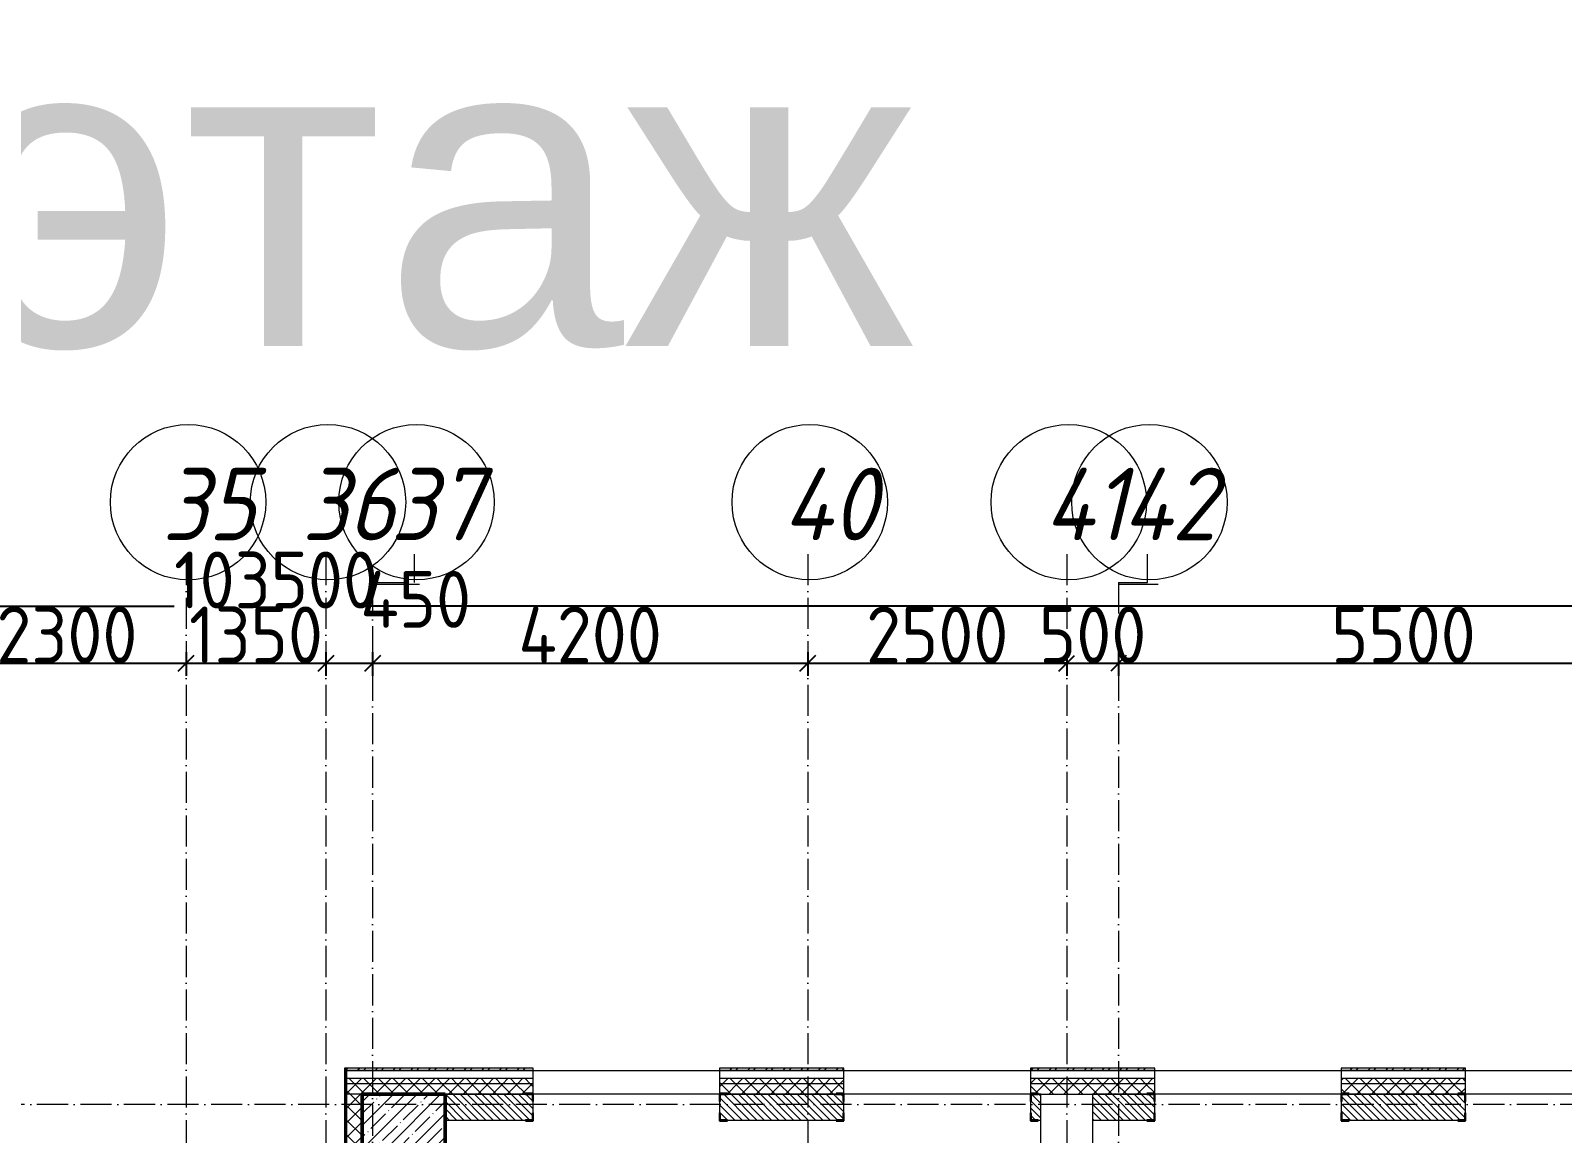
# Model space of a CAD drawing. Header units: millimetres. Extents: x -12989 to 629078, y -109036 to 555275.
# Drawn here: x 570510 to 585294, y -5213 to 5431 of the extents above; entities that cross this region are included whole.
import ezdxf

# ---------------------------------------------------------------- set-up
doc = ezdxf.new("R2010")
doc.units = ezdxf.units.MM
doc.linetypes.add('50_200_ШТРИХ_1Т_ш5_п1_п1_', pattern=[700, 500, -100, 0, -100])
for name, color, linetype, lineweight in [('A-____-____-DIMS', 7, 'Continuous', 9), ('A-GENM-____-MCUT', 7, 'Continuous', 25), ('A-GENM-____-OTLN-1', 7, 'Continuous', 25), ('A-WALL-____-MCUT', 7, 'Continuous', 13), ('A-WALL-____-MCUT-1', 7, 'Continuous', 9), ('A-WALL-____-OTLN', 7, 'Continuous', 9), ('A-WALL-____-PATT-1', 7, 'Continuous', 9), ('A-WALL-FNSH-MCUT-1', 7, 'Continuous', 9), ('S-COLS-____-MCUT', 7, 'Continuous', 50), ('S-COLS-____-OTLN', 7, 'Continuous', 9), ('S-GRID-____-IDEN', 7, 'Continuous', 9), ('S-GRID-____-OTLN', 7, 'Continuous', 9), ('S-GRID-____-OTLN-1', 7, '50_200_ШТРИХ_1Т_ш5_п1_п1_', 9)]:
    doc.layers.add(name, color=color, linetype=linetype, lineweight=lineweight)
doc.styles.add('ISOCPEUR_I_9', font='isocpeui.ttf', dxfattribs={"width": 0.9, "height": 250})
doc.styles.get("Standard").update_dxf_attribs({"font": 'arial.ttf'})
doc.styles.add('СПДС', font='isocpeur.ttf', dxfattribs={"width": 0.9})
doc.dimstyles.new('ISO-2_5_0_9К_БОЛЬШОЙ_ОСИ', dxfattribs={"dimscale": 304.8, "dimtxt": 248.995294, "dimasz": 0.492126, "dimexe": 0.393701, "dimexo": 0, "dimgap": 0, "dimtad": 1, "dimdec": 0, "dimzin": 0, "dimdsep": 46, "dimtxsty": 'ISOCPEUR_I_9', "dimblk1": 'OBLIQUE', "dimblk2": 'OBLIQUE', "dimsah": 1, "dimcen": 0.09, "dimdle": 0.393701, "dimazin": 0, "dimtfac": 1, "dimtdec": 4, "dimtix": 1, "dimtmove": 0, "dimatfit": 3, "dimfxl": 1, "dimtvp": 1, "dimtolj": 1, "dimtzin": 0, "dimarcsym": 2})
doc.dimstyles.new('ISO-2_5_0_9К_БОЛЬШОЙ_ОСИ_1', dxfattribs={"dimscale": 304.8, "dimtxt": 248.995294, "dimasz": 0.492126, "dimexe": 0.393701, "dimexo": 0, "dimgap": 0, "dimtad": 1, "dimdec": 0, "dimzin": 0, "dimdsep": 46, "dimtxsty": 'ISOCPEUR_I_9', "dimblk1": 'OBLIQUE', "dimblk2": 'OBLIQUE', "dimsah": 1, "dimcen": 0.09, "dimdle": 0.393701, "dimazin": 0, "dimtfac": 1, "dimtdec": 4, "dimtix": 1, "dimtmove": 1, "dimatfit": 3, "dimfxl": 1, "dimtvp": 1, "dimtolj": 1, "dimtzin": 0, "dimarcsym": 2})
doc.dimstyles.new('ISO-2_5_0_9К_БОЛЬШОЙ_ОСИ_2', dxfattribs={"dimscale": 304.8, "dimtxt": 248.995294, "dimasz": 0.492126, "dimexe": 0.393701, "dimexo": 0, "dimgap": 0, "dimtad": 1, "dimdec": 0, "dimzin": 0, "dimdsep": 46, "dimtxsty": 'ISOCPEUR_I_9', "dimblk1": 'OBLIQUE', "dimblk2": 'OBLIQUE', "dimsah": 1, "dimcen": 0.09, "dimdle": 0.393701, "dimazin": 0, "dimtfac": 1, "dimtdec": 4, "dimtix": 1, "dimtmove": 2, "dimatfit": 3, "dimfxl": 1, "dimtvp": 1, "dimtolj": 1, "dimtzin": 0, "dimarcsym": 2})
pattern_1 = [(135, (523510.01, -90515.614), (-35.35534, -35.35534), [])]
pattern_2 = [(45, (523510.01, -90515.61), (-70.71068, 70.71068), []), (135, (523510.01, -90515.61), (-70.71068, -70.71068), [])]
pattern_3 = [(45, (523510.01, -90515.61), (-85.53659, 85.53659), []), (45, (523567.03, -90515.61), (-85.53659, 85.53659), [])]

# ---------------------------------------------------------------- blocks, each defined once
blk = doc.blocks.new('BSC_Колонна _Прямоугольная - 500х800-V12-АР1_План отверстий 3 этажа в осях 1-64_Ю-ЯЯ')
at = {"layer": 'S-COLS-____-OTLN'}
h = blk.add_hatch(dxfattribs=at)
h.set_pattern_fill('FP_18', color=256, style=0, pattern_type=2)
h.set_pattern_definition([(315, (-85431.04, 50600), (114.04925, 114.04925), []), (315, (-85431.04, 50485.95), (114.04925, 114.04925), [201.613, -40.323, 3.353, -36.97])])
h.paths.add_polyline_path([(-250, 400), (-250, -400), (250, -400), (250, 400)], flags=0)
at = {"layer": 'S-COLS-____-MCUT'}
for p, q in [((250, 400), (-250, 400)), ((-250, 400), (-250, -400)), ((250, -400), (250, 400)), ((-250, -400), (250, -400))]:
    blk.add_line(p, q, dxfattribs=at)
blk = doc.blocks.new('BSC_Колонна _Прямоугольная - 500х800-25984400-АР1_План отверстий 3 этажа в осях 1-64_Ю-ЯЯ')
at = {"layer": 'S-COLS-____-OTLN'}
for p, q in [((-250, 400), (250, 400)), ((-250, -150), (-250, 400)), ((250, 400), (250, -150))]:
    blk.add_line(p, q, dxfattribs=at)
blk = doc.blocks.new('Фахверк_СКБ_Уголок - 250_2160-27509414-АР1_План отверстий 3 этажа в осях 1-64_Ю-ЯЯ')
at = {"layer": 'A-GENM-____-MCUT'}
for p, q in [((200, 181), (125, 181)), ((125, 181), (125, 106)), ((131, 106), (131, 175)), ((131, 175), (200, 175)), ((200, 175), (200, 181)), ((125, 106), (131, 106)), ((131, -6), (125, -6)), ((125, -6), (125, -81)), ((125, -81), (200, -81)), ((131, -75), (131, -6)), ((200, -75), (131, -75)), ((200, -81), (200, -75))]:
    blk.add_line(p, q, dxfattribs=at)
blk = doc.blocks.new('Фахверк_СКБ_Уголок - 250_2160_1-27509452-АР1_План отверстий 3 этажа в осях 1-64_Ю-ЯЯ')
at = {"layer": 'A-GENM-____-MCUT'}
for p, q in [((200, 181), (125, 181)), ((125, 181), (125, 106)), ((131, 106), (131, 175)), ((131, 175), (200, 175)), ((200, 175), (200, 181)), ((125, 106), (131, 106)), ((131, -6), (125, -6)), ((125, -6), (125, -81)), ((125, -81), (200, -81)), ((131, -75), (131, -6)), ((200, -75), (131, -75)), ((200, -81), (200, -75))]:
    blk.add_line(p, q, dxfattribs=at)
blk = doc.blocks.new('Ось сетки - Круг_Ø6_00__ISO-2_5_0_9K_-25732049-АР1_План отверстий 3 этажа в осях 1-64_Ю-ЯЯ')
at = {"layer": 'S-GRID-____-IDEN'}
blk.add_circle((0, 0), 3, dxfattribs=at)
blk = doc.blocks.new('_Oblique')
at = {"color": 0, "linetype": 'ByBlock', "lineweight": -2}
blk.add_line((-0.5, -0.5), (0.5, 0.5), dxfattribs=at)
blk = doc.blocks.new('*D2854')
at = {"layer": 'A-____-____-DIMS', "color": 0, "lineweight": -2, "transparency": 16777216}
for p, q in [((329851, 2977), (332391, 2977)), ((329971, 3083), (329971, 2857)), ((332271, 3083), (332271, 2857))]:
    blk.add_line(p, q, dxfattribs=at)
at = {"layer": 'Defpoints', "color": 0, "transparency": 16777216}
for p in [(329971, 3083), (332271, 3083), (332271, 2977)]:
    blk.add_point(p, dxfattribs=at)
at = {"layer": 'A-____-____-DIMS', "color": 0, "lineweight": -2, "transparency": 16777216, "xscale": 150, "yscale": 150, "zscale": 150, "rotation": 180}
blk.add_blockref('_Oblique', (329971, 2977), dxfattribs=at)
at = {"layer": 'A-____-____-DIMS', "color": 0, "lineweight": -2, "transparency": 16777216, "xscale": 150, "yscale": 150, "zscale": 150}
blk.add_blockref('_Oblique', (332271, 2977), dxfattribs=at)
at = {"layer": 'A-____-____-DIMS', "color": 0, "transparency": 16777216, "insert": (331121, 3251), "char_height": 548.6, "attachment_point": 5, "style": 'СПДС'}
blk.add_mtext('\\A1;2300', dxfattribs=at)
blk = doc.blocks.new('*D2855')
at = {"layer": 'A-____-____-DIMS', "color": 0, "lineweight": -2, "transparency": 16777216}
for p, q in [((332151, 2977), (333741, 2977)), ((332271, 3083), (332271, 2857)), ((333621, 3083), (333621, 2857))]:
    blk.add_line(p, q, dxfattribs=at)
at = {"layer": 'Defpoints', "color": 0, "transparency": 16777216}
for p in [(332271, 3083), (333621, 3083), (333621, 2977)]:
    blk.add_point(p, dxfattribs=at)
at = {"layer": 'A-____-____-DIMS', "color": 0, "lineweight": -2, "transparency": 16777216, "xscale": 150, "yscale": 150, "zscale": 150, "rotation": 180}
blk.add_blockref('_Oblique', (332271, 2977), dxfattribs=at)
at = {"layer": 'A-____-____-DIMS', "color": 0, "lineweight": -2, "transparency": 16777216, "xscale": 150, "yscale": 150, "zscale": 150}
blk.add_blockref('_Oblique', (333621, 2977), dxfattribs=at)
at = {"layer": 'A-____-____-DIMS', "color": 0, "transparency": 16777216, "insert": (332946, 3251), "char_height": 548.6, "attachment_point": 5, "style": 'СПДС'}
blk.add_mtext('\\A1;1350', dxfattribs=at)
blk = doc.blocks.new('*D2856')
at = {"layer": 'A-____-____-DIMS', "color": 0, "lineweight": -2, "transparency": 16777216}
for p, q in [((333501, 2977), (334191, 2977)), ((333621, 3083), (333621, 2857)), ((334071, 3083), (334071, 2857))]:
    blk.add_line(p, q, dxfattribs=at)
at = {"layer": 'Defpoints', "color": 0, "transparency": 16777216}
for p in [(333621, 3083), (334071, 3083), (334071, 2977)]:
    blk.add_point(p, dxfattribs=at)
at = {"layer": 'A-____-____-DIMS', "color": 0, "lineweight": -2, "transparency": 16777216, "xscale": 150, "yscale": 150, "zscale": 150, "rotation": 180}
blk.add_blockref('_Oblique', (333621, 2977), dxfattribs=at)
at = {"layer": 'A-____-____-DIMS', "color": 0, "lineweight": -2, "transparency": 16777216, "xscale": 150, "yscale": 150, "zscale": 150}
blk.add_blockref('_Oblique', (334071, 2977), dxfattribs=at)
at = {"layer": 'A-____-____-DIMS', "color": 0, "transparency": 16777216, "insert": (333953, 3868), "char_height": 548.6, "attachment_point": 1, "line_spacing_factor": 1.149209, "style": 'СПДС'}
blk.add_mtext('\\A1;450', dxfattribs=at)
blk = doc.blocks.new('*D2857')
at = {"layer": 'A-____-____-DIMS', "color": 0, "lineweight": -2, "transparency": 16777216}
for p, q in [((333951, 2977), (338391, 2977)), ((334071, 3083), (334071, 2857)), ((338271, 3083), (338271, 2857))]:
    blk.add_line(p, q, dxfattribs=at)
at = {"layer": 'Defpoints', "color": 0, "transparency": 16777216}
for p in [(334071, 3083), (338271, 3083), (338271, 2977)]:
    blk.add_point(p, dxfattribs=at)
at = {"layer": 'A-____-____-DIMS', "color": 0, "lineweight": -2, "transparency": 16777216, "xscale": 150, "yscale": 150, "zscale": 150, "rotation": 180}
blk.add_blockref('_Oblique', (334071, 2977), dxfattribs=at)
at = {"layer": 'A-____-____-DIMS', "color": 0, "lineweight": -2, "transparency": 16777216, "xscale": 150, "yscale": 150, "zscale": 150}
blk.add_blockref('_Oblique', (338271, 2977), dxfattribs=at)
at = {"layer": 'A-____-____-DIMS', "color": 0, "transparency": 16777216, "insert": (336171, 3251), "char_height": 548.6, "attachment_point": 5, "style": 'СПДС'}
blk.add_mtext('\\A1;4200', dxfattribs=at)
blk = doc.blocks.new('*D2858')
at = {"layer": 'A-____-____-DIMS', "color": 0, "lineweight": -2, "transparency": 16777216}
for p, q in [((338151, 2977), (340891, 2977)), ((338271, 3083), (338271, 2857)), ((340771, 3083), (340771, 2857))]:
    blk.add_line(p, q, dxfattribs=at)
at = {"layer": 'Defpoints', "color": 0, "transparency": 16777216}
for p in [(338271, 3083), (340771, 3083), (340771, 2977)]:
    blk.add_point(p, dxfattribs=at)
at = {"layer": 'A-____-____-DIMS', "color": 0, "lineweight": -2, "transparency": 16777216, "xscale": 150, "yscale": 150, "zscale": 150, "rotation": 180}
blk.add_blockref('_Oblique', (338271, 2977), dxfattribs=at)
at = {"layer": 'A-____-____-DIMS', "color": 0, "lineweight": -2, "transparency": 16777216, "xscale": 150, "yscale": 150, "zscale": 150}
blk.add_blockref('_Oblique', (340771, 2977), dxfattribs=at)
at = {"layer": 'A-____-____-DIMS', "color": 0, "transparency": 16777216, "insert": (339521, 3251), "char_height": 548.6, "attachment_point": 5, "style": 'СПДС'}
blk.add_mtext('\\A1;2500', dxfattribs=at)
blk = doc.blocks.new('*D2859')
at = {"layer": 'A-____-____-DIMS', "color": 0, "lineweight": -2, "transparency": 16777216}
for p, q in [((340771, 2977), (340621, 2977)), ((340771, 3083), (340771, 2857)), ((340771, 2977), (341271, 2977)), ((341271, 3083), (341271, 2857)), ((341271, 2977), (341421, 2977))]:
    blk.add_line(p, q, dxfattribs=at)
at = {"layer": 'Defpoints', "color": 0, "transparency": 16777216}
for p in [(340771, 3083), (341271, 3083), (341271, 2977)]:
    blk.add_point(p, dxfattribs=at)
at = {"layer": 'A-____-____-DIMS', "color": 0, "lineweight": -2, "transparency": 16777216, "xscale": 150, "yscale": 150, "zscale": 150}
blk.add_blockref('_Oblique', (340771, 2977), dxfattribs=at)
at = {"layer": 'A-____-____-DIMS', "color": 0, "lineweight": -2, "transparency": 16777216, "xscale": 150, "yscale": 150, "zscale": 150, "rotation": 180}
blk.add_blockref('_Oblique', (341271, 2977), dxfattribs=at)
at = {"layer": 'A-____-____-DIMS', "color": 0, "transparency": 16777216, "insert": (341021, 3251), "char_height": 548.6, "attachment_point": 5, "style": 'СПДС'}
blk.add_mtext('\\A1;500', dxfattribs=at)
blk = doc.blocks.new('*D2860')
at = {"layer": 'A-____-____-DIMS', "color": 0, "lineweight": -2, "transparency": 16777216}
for p, q in [((341151, 2977), (346891, 2977)), ((341271, 3083), (341271, 2857)), ((346771, 3083), (346771, 2857))]:
    blk.add_line(p, q, dxfattribs=at)
at = {"layer": 'Defpoints', "color": 0, "transparency": 16777216}
for p in [(341271, 3083), (346771, 3083), (346771, 2977)]:
    blk.add_point(p, dxfattribs=at)
at = {"layer": 'A-____-____-DIMS', "color": 0, "lineweight": -2, "transparency": 16777216, "xscale": 150, "yscale": 150, "zscale": 150, "rotation": 180}
blk.add_blockref('_Oblique', (341271, 2977), dxfattribs=at)
at = {"layer": 'A-____-____-DIMS', "color": 0, "lineweight": -2, "transparency": 16777216, "xscale": 150, "yscale": 150, "zscale": 150}
blk.add_blockref('_Oblique', (346771, 2977), dxfattribs=at)
at = {"layer": 'A-____-____-DIMS', "color": 0, "transparency": 16777216, "insert": (344021, 3251), "char_height": 548.6, "attachment_point": 5, "style": 'СПДС'}
blk.add_mtext('\\A1;5500', dxfattribs=at)
blk = doc.blocks.new('*D2873')
at = {"layer": 'A-____-____-DIMS', "color": 0, "lineweight": -2, "transparency": 16777216}
for p, q in [((281421, 3635), (281421, 3409)), ((384921, 3635), (384921, 3409)), ((281301, 3529), (332155, 3529)), ((385041, 3529), (334032, 3529))]:
    blk.add_line(p, q, dxfattribs=at)
at = {"layer": 'Defpoints', "color": 0, "transparency": 16777216}
for p in [(281421, 3635), (384921, 3635), (384921, 3529)]:
    blk.add_point(p, dxfattribs=at)
at = {"layer": 'A-____-____-DIMS', "color": 0, "lineweight": -2, "transparency": 16777216, "xscale": 150, "yscale": 150, "zscale": 150, "rotation": 180}
blk.add_blockref('_Oblique', (281421, 3529), dxfattribs=at)
at = {"layer": 'A-____-____-DIMS', "color": 0, "lineweight": -2, "transparency": 16777216, "xscale": 150, "yscale": 150, "zscale": 150}
blk.add_blockref('_Oblique', (384921, 3529), dxfattribs=at)
at = {"layer": 'A-____-____-DIMS', "color": 0, "transparency": 16777216, "insert": (332155, 4055), "char_height": 548.6, "attachment_point": 1, "line_spacing_factor": 1.149209, "style": 'СПДС'}
blk.add_mtext('\\A1;103500', dxfattribs=at)
blk = doc.blocks.new('3эт')
at = {"layer": 'S-GRID-____-OTLN-1', "color": 251, "ltscale": 0.6, "true_color": 0x636466}
for p, q in [((332270.7, 4029.4), (332270.7, -33971.9)), ((333620.7, 4029.4), (333620.7, -20188)), ((334475.5, 3756), (334475.5, 4029.4)), ((338270.7, 4029.4), (338270.7, -33971.9)), ((340770.7, 4029.4), (340770.7, -33971.9)), ((341549.4, 3756), (341549.4, 4029.4)), ((334070.7, 3756), (334070.7, -20188)), ((334070.7, 3756), (334475.5, 3756)), ((341270.7, 3756), (341270.7, -33823.9)), ((341270.7, 3756), (341549.4, 3756)), ((387845.1, -1282.4), (279101.9, -1282.4))]:
    blk.add_line(p, q, dxfattribs=at)
at = {"layer": 'S-GRID-____-IDEN', "xscale": 250, "yscale": 250, "zscale": 99.99999999999993, "rotation": 180}
for p in [(332290.6, 4531.9), (333640.6, 4531.9), (334495.3, 4531.9), (338290.6, 4531.9), (340790.6, 4531.9), (341569.3, 4531.9)]:
    blk.add_blockref('Ось сетки - Круг_Ø6_00__ISO-2_5_0_9K_-25732049-АР1_План отверстий 3 этажа в осях 1-64_Ю-ЯЯ', p, dxfattribs=at)
at = {"layer": 'S-GRID-____-IDEN', "char_height": 700, "attachment_point": 1, "style": 'ISOCPEUR_I_9'}
for s, insert, width in [('35', (332039.1, 4864.3), 404.05), ('36', (333389.1, 4864.3), 404.05), ('37', (334243.9, 4864.3), 404.05), ('40', (338030.1, 4864.3), 425.696), ('41', (340554, 4864.3), 367.975), ('42', (341308.8, 4864.3), 425.696)]:
    blk.add_mtext(s, dxfattribs=dict(at, insert=insert, width=width))
at = {"layer": 'A-____-____-DIMS'}
for base, p1, p2, dimstyle, override, picture, middle in [((384920.7, 3529.2), (281420.7, 3635.3), (384920.7, 3635.3), 'ISO-2_5_0_9К_БОЛЬШОЙ_ОСИ_2', {"dimtxt": 1.8, "dimpost": '<>', "dimtxsty": 'СПДС', "dimfxl": 103500}, '*D2873', (333093.6, 3689.2)), ((334070.7, 2977), (333620.7, 3083.1), (334070.7, 3083.1), 'ISO-2_5_0_9К_БОЛЬШОЙ_ОСИ_1', {"dimtxt": 1.8, "dimpost": '<>', "dimtxsty": 'СПДС', "dimfxl": 450}, '*D2856', (334446.8, 3136.9))]:
    dim = blk.add_linear_dim(base=base, p1=p1, p2=p2, dimstyle=dimstyle, override=override, dxfattribs=at)
    dim.commit()
    dim.dimension.update_dxf_attribs({"geometry": picture, "text_midpoint": middle, "dimtype": 160})
for base, p1, p2, override, picture, middle in [((332270.7, 2977), (329970.7, 3083.1), (332270.7, 3083.1), {"dimtxt": 1.8, "dimpost": '<>', "dimtxsty": 'СПДС', "dimfxl": 2300}, '*D2854', (331120.7, 3251.3)), ((333620.7, 2977), (332270.7, 3083.1), (333620.7, 3083.1), {"dimtxt": 1.8, "dimpost": '<>', "dimtxsty": 'СПДС', "dimfxl": 1350}, '*D2855', (332945.7, 3251.3)), ((338270.7, 2977), (334070.7, 3083.1), (338270.7, 3083.1), {"dimtxt": 1.8, "dimpost": '<>', "dimtxsty": 'СПДС', "dimfxl": 4200}, '*D2857', (336170.7, 3251.3)), ((340770.7, 2977), (338270.7, 3083.1), (340770.7, 3083.1), {"dimtxt": 1.8, "dimpost": '<>', "dimtxsty": 'СПДС', "dimfxl": 2500}, '*D2858', (339520.7, 3251.3)), ((341270.7, 2977), (340770.7, 3083.1), (341270.7, 3083.1), {"dimtxt": 1.8, "dimpost": '<>', "dimtxsty": 'СПДС', "dimfxl": 500}, '*D2859', (341020.7, 3251.3)), ((346770.7, 2977), (341270.7, 3083.1), (346770.7, 3083.1), {"dimtxt": 1.8, "dimpost": '<>', "dimtxsty": 'СПДС', "dimfxl": 5500}, '*D2860', (344020.7, 3251.3))]:
    dim = blk.add_linear_dim(base=base, p1=p1, p2=p2, dimstyle='ISO-2_5_0_9К_БОЛЬШОЙ_ОСИ', override=override, dxfattribs=at)
    dim.commit()
    dim.dimension.update_dxf_attribs({"geometry": picture, "text_midpoint": middle})

msp = doc.modelspace()

# ---------------------------------------------------------------- hatches: boundary and pattern name
at = {"layer": 'A-WALL-____-PATT-1'}
h = msp.add_hatch(dxfattribs=at)
h.set_pattern_fill('FP_6', color=256, style=0, pattern_type=2)
h.set_pattern_definition(pattern_3)
h.paths.add_polyline_path([(573675.0077, -4604.5723), (573675.0077, -4584.5723), (573541.0077, -4584.5723), (573541.0077, -4604.5723)], flags=0)
h = msp.add_hatch(dxfattribs=at)
h.set_pattern_fill('FP_4', color=256, style=0, pattern_type=2)
h.set_pattern_definition(pattern_2)
h.paths.add_polyline_path([(624990.0077, -4734.5723), (624990.0077, -4684.5723), (618010.0077, -4684.5723), (618010.0077, -4734.5723), (622473.9818, -4734.5723)], flags=0)
h.paths.add_polyline_path([(617010.0077, -4734.5723), (617010.0077, -4684.5723), (615260.0077, -4684.5723), (615260.0077, -4734.5723), (615404.1247, -4734.5723)], flags=0)
h.paths.add_polyline_path([(609335.0077, -4734.5723), (610460.0077, -4734.5723), (610460.0077, -4684.5723), (609335.0077, -4684.5723)], flags=0)
h.paths.add_polyline_path([(607535.0077, -4734.5723), (607535.0077, -4684.5723), (606410.0077, -4684.5723), (606410.0077, -4734.5723), (607450.5354, -4734.5723)], flags=0)
h.paths.add_polyline_path([(603915.6068, -4734.5723), (604610.0077, -4734.5723), (604610.0077, -4684.5723), (603560.0077, -4684.5723), (603560.0077, -4734.5723)], flags=0)
h.paths.add_polyline_path([(600560.0077, -4734.5723), (601760.0077, -4734.5723), (601760.0077, -4684.5723), (600560.0077, -4684.5723)], flags=0)
h.paths.add_polyline_path([(598760.0077, -4734.5723), (598760.0077, -4684.5723), (595210.0077, -4684.5723), (595210.0077, -4734.5723), (597729.4818, -4734.5723)], flags=0)
h.paths.add_polyline_path([(593410.0077, -4734.5723), (593410.0077, -4684.5723), (592210.0077, -4684.5723), (592210.0077, -4734.5723)], flags=0)
h.paths.add_polyline_path([(587410.0077, -4734.5723), (587410.0077, -4684.5723), (586160.0077, -4684.5723), (586160.0077, -4734.5723), (587124.6961, -4734.5723)], flags=0)
h.paths.add_polyline_path([(589210.0077, -4734.5723), (590410.0077, -4734.5723), (590410.0077, -4684.5723), (589210.0077, -4684.5723)], flags=0)
h.paths.add_polyline_path([(581360.0077, -4734.5723), (581360.0077, -4684.5723), (580160.0077, -4684.5723), (580160.0077, -4734.5723)], flags=0)
h.paths.add_polyline_path([(584360.0077, -4734.5723), (584360.0077, -4684.5723), (583160.0077, -4684.5723), (583160.0077, -4734.5723), (583589.7675, -4734.5723)], flags=0)
h.paths.add_polyline_path([(578360.0077, -4734.5723), (578360.0077, -4684.5723), (577160.0077, -4684.5723), (577160.0077, -4734.5723)], flags=0)
h.paths.add_polyline_path([(575360.0077, -4734.5723), (575360.0077, -4684.5723), (573560.0077, -4684.5723), (573560.0077, -4734.5723)], flags=0)
h = msp.add_hatch(dxfattribs=at)
h.set_pattern_fill('FP_6', color=256, style=0, pattern_type=2)
h.set_pattern_definition(pattern_3)
h.paths.add_polyline_path([(598225.0077, -4604.5723), (598225.0077, -4584.5723), (595210.0077, -4584.5723), (595210.0077, -4604.5723), (597729.4818, -4604.5723)], flags=0)
h.paths.add_polyline_path([(592210.0077, -4604.5723), (593410.0077, -4604.5723), (593410.0077, -4584.5723), (592210.0077, -4584.5723)], flags=0)
h.paths.add_polyline_path([(587410.0077, -4604.5723), (587410.0077, -4584.5723), (586160.0077, -4584.5723), (586160.0077, -4604.5723), (587124.6961, -4604.5723)], flags=0)
h.paths.add_polyline_path([(589210.0077, -4604.5723), (590410.0077, -4604.5723), (590410.0077, -4584.5723), (589210.0077, -4584.5723)], flags=0)
h.paths.add_polyline_path([(584360.0077, -4604.5723), (584360.0077, -4584.5723), (583160.0077, -4584.5723), (583160.0077, -4604.5723), (583589.7675, -4604.5723)], flags=0)
h.paths.add_polyline_path([(580160.0077, -4604.5723), (581360.0077, -4604.5723), (581360.0077, -4584.5723), (580160.0077, -4584.5723)], flags=0)
h.paths.add_polyline_path([(578360.0077, -4604.5723), (578360.0077, -4584.5723), (577160.0077, -4584.5723), (577160.0077, -4604.5723)], flags=0)
h.paths.add_polyline_path([(575360.0077, -4604.5723), (575360.0077, -4584.5723), (573675.0077, -4584.5723), (573675.0077, -4604.5723)], flags=0)
h = msp.add_hatch(dxfattribs=at)
h.set_pattern_fill('FP_4', color=256, style=0, pattern_type=2)
h.set_pattern_definition(pattern_2)
h.paths.add_polyline_path([(624910.0077, -4834.5723), (624990.0077, -4834.5723), (624990.0077, -4734.5723), (618010.0077, -4734.5723), (618010.0077, -4834.5723), (624860.0077, -4834.5723)], flags=0)
h.paths.add_polyline_path([(617010.0077, -4834.5723), (617010.0077, -4734.5723), (615260.0077, -4734.5723), (615260.0077, -4828.5723), (615335.0077, -4828.5723), (615335.0077, -4834.5723), (616510.0077, -4834.5723)], flags=0)
h.paths.add_polyline_path([(607460.0077, -4834.5723), (607460.0077, -4828.5723), (607535.0077, -4828.5723), (607535.0077, -4734.5723), (606410.0077, -4734.5723), (606410.0077, -4834.5723), (607450.5354, -4834.5723)], flags=0)
h.paths.add_polyline_path([(610101.7318, -4834.5723), (610385.0077, -4834.5723), (610385.0077, -4828.5723), (610460.0077, -4828.5723), (610460.0077, -4734.5723), (609335.0077, -4734.5723), (609335.0077, -4828.5723), (609410.0077, -4828.5723), (609410.0077, -4834.5723)], flags=0)
h.paths.add_polyline_path([(604535.0077, -4834.5723), (604535.0077, -4828.5723), (604610.0077, -4828.5723), (604610.0077, -4734.5723), (603560.0077, -4734.5723), (603560.0077, -4828.5723), (603635.0077, -4828.5723), (603635.0077, -4834.5723), (603915.6068, -4834.5723)], flags=0)
h.paths.add_polyline_path([(601685.0077, -4834.5723), (601685.0077, -4828.5723), (601760.0077, -4828.5723), (601760.0077, -4734.5723), (600560.0077, -4734.5723), (600560.0077, -4828.5723), (600635.0077, -4828.5723), (600635.0077, -4834.5723), (601510.0077, -4834.5723)], flags=0)
h.paths.add_polyline_path([(598760.0077, -4834.5723), (598760.0077, -4734.5723), (595210.0077, -4734.5723), (595210.0077, -4828.5723), (595285.0077, -4828.5723), (595285.0077, -4834.5723), (598260.0077, -4834.5723)], flags=0)
h.paths.add_polyline_path([(592710.0077, -4834.5723), (593335.0077, -4834.5723), (593335.0077, -4828.5723), (593410.0077, -4828.5723), (593410.0077, -4734.5723), (592210.0077, -4734.5723), (592210.0077, -4834.5723)], flags=0)
h.paths.add_polyline_path([(586760.0077, -4834.5723), (587335.0077, -4834.5723), (587335.0077, -4828.5723), (587410.0077, -4828.5723), (587410.0077, -4734.5723), (586160.0077, -4734.5723), (586160.0077, -4828.5723), (586235.0077, -4828.5723), (586235.0077, -4834.5723), (586260.0077, -4834.5723)], flags=0)
h.paths.add_polyline_path([(589285.0077, -4834.5723), (590335.0077, -4834.5723), (590335.0077, -4828.5723), (590410.0077, -4828.5723), (590410.0077, -4734.5723), (589210.0077, -4734.5723), (589210.0077, -4828.5723), (589285.0077, -4828.5723)], flags=0)
h.paths.add_polyline_path([(583589.7675, -4834.5723), (584285.0077, -4834.5723), (584285.0077, -4828.5723), (584360.0077, -4828.5723), (584360.0077, -4734.5723), (583160.0077, -4734.5723), (583160.0077, -4828.5723), (583235.0077, -4828.5723), (583235.0077, -4834.5723)], flags=0)
h.paths.add_polyline_path([(581285.0077, -4834.5723), (581285.0077, -4828.5723), (581360.0077, -4828.5723), (581360.0077, -4734.5723), (580160.0077, -4734.5723), (580160.0077, -4828.5723), (580235.0077, -4828.5723), (580235.0077, -4834.5723), (580760.0077, -4834.5723)], flags=0)
h.paths.add_polyline_path([(577235.0077, -4834.5723), (578285.0077, -4834.5723), (578285.0077, -4828.5723), (578360.0077, -4828.5723), (578360.0077, -4734.5723), (577160.0077, -4734.5723), (577160.0077, -4828.5723), (577235.0077, -4828.5723)], flags=0)
h.paths.add_polyline_path([(575285.0077, -4834.5723), (575285.0077, -4828.5723), (575360.0077, -4828.5723), (575360.0077, -4734.5723), (573560.0077, -4734.5723), (573560.0077, -4834.5723), (574510.0077, -4834.5723)], flags=0)
h = msp.add_hatch(dxfattribs=at)
h.set_pattern_fill('FP_4', color=256, style=0, pattern_type=2)
h.set_pattern_definition(pattern_2)
h.paths.add_polyline_path([(573710.0077, -22734.5723), (573710.0077, -4834.5723), (573560.0077, -4834.5723), (573560.0077, -22734.5723)], flags=0)
h = msp.add_hatch(dxfattribs=at)
h.set_pattern_fill('FP_9', color=256, style=0, pattern_type=2)
h.set_pattern_definition(pattern_1)
h.paths.add_polyline_path([(580235.0077, -5084.5723), (580260.0077, -5084.5723), (580260.0077, -4834.5723), (580166.0077, -4834.5723), (580166.0077, -4903.5723), (580160.0077, -4903.5723), (580160.0077, -5015.5723), (580166.0077, -5015.5723), (580166.0077, -5084.5723)], flags=0)
h.paths.add_polyline_path([(578354.0077, -5084.5723), (578354.0077, -5015.5723), (578360.0077, -5015.5723), (578360.0077, -4903.5723), (578354.0077, -4903.5723), (578354.0077, -4834.5723), (577166.0077, -4834.5723), (577166.0077, -4903.5723), (577160.0077, -4903.5723), (577160.0077, -5015.5723), (577166.0077, -5015.5723), (577166.0077, -5084.5723), (578285.0077, -5084.5723)], flags=0)
h.paths.add_polyline_path([(575354.0077, -5084.5723), (575354.0077, -5015.5723), (575360.0077, -5015.5723), (575360.0077, -4903.5723), (575354.0077, -4903.5723), (575354.0077, -4834.5723), (574510.0077, -4834.5723), (574510.0077, -5084.5723), (575285.0077, -5084.5723)], flags=0)
h = msp.add_hatch(dxfattribs=at)
h.set_pattern_fill('FP_9', color=256, style=0, pattern_type=2)
h.set_pattern_definition(pattern_1)
h.paths.add_polyline_path([(581354.0077, -5084.5723), (581354.0077, -5015.5723), (581360.0077, -5015.5723), (581360.0077, -4903.5723), (581354.0077, -4903.5723), (581354.0077, -4834.5723), (580760.0077, -4834.5723), (580760.0077, -5084.5723), (581285.0077, -5084.5723)], flags=0)
h.paths.add_polyline_path([(584285.0077, -5084.5723), (584354.0077, -5084.5723), (584354.0077, -5015.5723), (584360.0077, -5015.5723), (584360.0077, -4903.5723), (584354.0077, -4903.5723), (584354.0077, -4834.5723), (583166.0077, -4834.5723), (583166.0077, -4903.5723), (583160.0077, -4903.5723), (583160.0077, -5015.5723), (583166.0077, -5015.5723), (583166.0077, -5084.5723), (583589.7675, -5084.5723)], flags=0)
h.paths.add_polyline_path([(586235.0077, -5084.5723), (586260.0077, -5084.5723), (586260.0077, -4834.5723), (586166.0077, -4834.5723), (586166.0077, -4903.5723), (586160.0077, -4903.5723), (586160.0077, -5015.5723), (586166.0077, -5015.5723), (586166.0077, -5084.5723)], flags=0)

# ---------------------------------------------------------------- linework, layer by layer
at = {"layer": 'A-WALL-____-MCUT'}
for p, q in [((575360.0077, -4604.5723), (573560.0077, -4604.5723)), ((573560.0077, -4604.5723), (573560.0077, -4834.5723)), ((575360.0077, -4828.5723), (575360.0077, -4604.5723)), ((578360.0077, -4604.5723), (577160.0077, -4604.5723)), ((577160.0077, -4604.5723), (577160.0077, -4828.5723)), ((578360.0077, -4828.5723), (578360.0077, -4604.5723)), ((581360.0077, -4604.5723), (580160.0077, -4604.5723)), ((580160.0077, -4604.5723), (580160.0077, -4828.5723)), ((581360.0077, -4828.5723), (581360.0077, -4604.5723)), ((584360.0077, -4604.5723), (583160.0077, -4604.5723)), ((583160.0077, -4604.5723), (583160.0077, -4828.5723)), ((584360.0077, -4828.5723), (584360.0077, -4604.5723)), ((573710.0077, -4834.5723), (573560.0077, -4834.5723)), ((580260.0077, -5084.5723), (580260.0077, -4834.5723)), ((580260.0077, -4834.5723), (580760.0077, -4834.5723)), ((580760.0077, -4834.5723), (580760.0077, -5084.5723)), ((575360.0077, -5015.5723), (575360.0077, -4903.5723)), ((577160.0077, -4903.5723), (577160.0077, -5015.5723)), ((578360.0077, -5015.5723), (578360.0077, -4903.5723)), ((580160.0077, -4903.5723), (580160.0077, -5015.5723)), ((581360.0077, -5015.5723), (581360.0077, -4903.5723)), ((583160.0077, -4903.5723), (583160.0077, -5015.5723)), ((584360.0077, -5015.5723), (584360.0077, -4903.5723)), ((574510.0077, -5084.5723), (575285.0077, -5084.5723)), ((577235.0077, -5084.5723), (578285.0077, -5084.5723)), ((580235.0077, -5084.5723), (580260.0077, -5084.5723)), ((580760.0077, -5084.5723), (581285.0077, -5084.5723)), ((583235.0077, -5084.5723), (584285.0077, -5084.5723))]:
    msp.add_line(p, q, dxfattribs=at)
at = {"layer": 'A-WALL-____-MCUT-1'}
for p, q in [((573548.0077, -4584.5723), (573548.0077, -22572.5723)), ((573554.0077, -4584.5723), (573554.0077, -22578.5723)), ((575360.0077, -4684.5723), (573560.0077, -4684.5723)), ((578360.0077, -4684.5723), (577160.0077, -4684.5723)), ((581360.0077, -4684.5723), (580160.0077, -4684.5723)), ((584360.0077, -4684.5723), (583160.0077, -4684.5723)), ((575360.0077, -4734.5723), (573560.0077, -4734.5723)), ((573560.0077, -4834.5723), (573560.0077, -22584.5723)), ((575285.0077, -4834.5723), (574510.0077, -4834.5723)), ((574510.0077, -4834.5723), (575285.0077, -4834.5723)), ((578360.0077, -4734.5723), (577160.0077, -4734.5723)), ((578285.0077, -4834.5723), (577235.0077, -4834.5723)), ((577235.0077, -4834.5723), (578285.0077, -4834.5723)), ((581360.0077, -4734.5723), (580160.0077, -4734.5723)), ((580260.0077, -4834.5723), (580235.0077, -4834.5723)), ((580235.0077, -4834.5723), (580260.0077, -4834.5723)), ((580760.0077, -4834.5723), (581285.0077, -4834.5723)), ((581285.0077, -4834.5723), (580760.0077, -4834.5723)), ((584360.0077, -4734.5723), (583160.0077, -4734.5723)), ((583235.0077, -4834.5723), (584285.0077, -4834.5723)), ((584285.0077, -4834.5723), (583235.0077, -4834.5723))]:
    msp.add_line(p, q, dxfattribs=at)
at = {"layer": 'A-WALL-____-OTLN'}
for p, q in [((575360.0077, -4604.5723), (577160.0077, -4604.5723)), ((578360.0077, -4604.5723), (580160.0077, -4604.5723)), ((581360.0077, -4604.5723), (583160.0077, -4604.5723)), ((584360.0077, -4604.5723), (586160.0077, -4604.5723)), ((577160.0077, -4834.5723), (575360.0077, -4834.5723)), ((580160.0077, -4834.5723), (578360.0077, -4834.5723)), ((583160.0077, -4834.5723), (581360.0077, -4834.5723)), ((586160.0077, -4834.5723), (584360.0077, -4834.5723))]:
    msp.add_line(p, q, dxfattribs=at)
at = {"layer": 'A-WALL-FNSH-MCUT-1'}
for p, q in [((573540.0077, -4584.5723), (573540.0077, -22564.5723)), ((575360.0077, -4584.5723), (573540.0077, -4584.5723)), ((573541.0077, -4584.5723), (573541.0077, -4604.5723)), ((573541.0077, -4604.5723), (575360.0077, -4604.5723)), ((573560.0077, -4604.5723), (573560.0077, -4584.5723)), ((573675.0077, -4604.5723), (573675.0077, -4584.5723)), ((575360.0077, -4604.5723), (575360.0077, -4584.5723)), ((578360.0077, -4584.5723), (577160.0077, -4584.5723)), ((577160.0077, -4584.5723), (577160.0077, -4604.5723)), ((577160.0077, -4604.5723), (578360.0077, -4604.5723)), ((578360.0077, -4604.5723), (578360.0077, -4584.5723)), ((581360.0077, -4584.5723), (580160.0077, -4584.5723)), ((580160.0077, -4584.5723), (580160.0077, -4604.5723)), ((580160.0077, -4604.5723), (581360.0077, -4604.5723)), ((581360.0077, -4604.5723), (581360.0077, -4584.5723)), ((584360.0077, -4584.5723), (583160.0077, -4584.5723)), ((583160.0077, -4584.5723), (583160.0077, -4604.5723)), ((583160.0077, -4604.5723), (584360.0077, -4604.5723)), ((584360.0077, -4604.5723), (584360.0077, -4584.5723))]:
    msp.add_line(p, q, dxfattribs=at)
at = {"layer": 'S-GRID-____-OTLN'}
for p, q in [((573810.0077, 88.9794), (574263.6044, 88.9794)), ((581010.0077, 88.9794), (581393.0963, 88.9794))]:
    msp.add_line(p, q, dxfattribs=at)

# ---------------------------------------------------------------- block references
msp.add_blockref('3эт', (239739.3002, -3652.1582))
at = {"layer": 'A-GENM-____-OTLN-1', "rotation": 180}
for p in [(575485.0077, -4909.5723), (578485.0077, -4909.5723), (581485.0077, -4909.5723), (584485.0077, -4909.5723)]:
    msp.add_blockref('Фахверк_СКБ_Уголок - 250_2160-27509414-АР1_План отверстий 3 этажа в осях 1-64_Ю-ЯЯ', p, dxfattribs=at)
at = {"layer": 'A-GENM-____-OTLN-1'}
for name, p in [('Фахверк_СКБ_Уголок - 250_2160-27509414-АР1_План отверстий 3 этажа в осях 1-64_Ю-ЯЯ', (577035.0077, -5009.5723)), ('Фахверк_СКБ_Уголок - 250_2160_1-27509452-АР1_План отверстий 3 этажа в осях 1-64_Ю-ЯЯ', (580035.0077, -5009.5723)), ('Фахверк_СКБ_Уголок - 250_2160-27509414-АР1_План отверстий 3 этажа в осях 1-64_Ю-ЯЯ', (583035.0077, -5009.5723))]:
    msp.add_blockref(name, p, dxfattribs=at)
at = {"layer": 'S-COLS-____-OTLN'}
for name, p, rotation in [('BSC_Колонна _Прямоугольная - 500х800-V12-АР1_План отверстий 3 этажа в осях 1-64_Ю-ЯЯ', (574110.0077, -5084.5723), 89.9999999999999), ('BSC_Колонна _Прямоугольная - 500х800-25984400-АР1_План отверстий 3 этажа в осях 1-64_Ю-ЯЯ', (580510.0077, -5234.5723), 180)]:
    msp.add_blockref(name, p, dxfattribs=dict(at, rotation=rotation))

# ---------------------------------------------------------------- texts
at = {"color": 1, "lineweight": 30, "insert": (566354.5007, 5386.5603), "char_height": 3000, "attachment_point": 1}
msp.add_mtext_dynamic_manual_height_columns('3 этаж', width=55251, gutter_width=1, heights=[0], dxfattribs=at)

doc.saveas('drawing.dxf')
